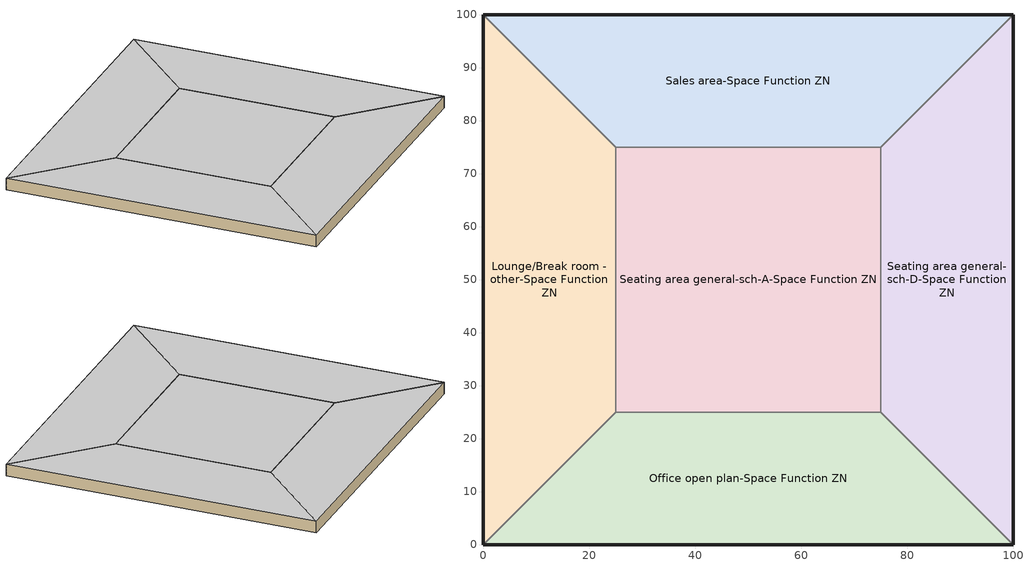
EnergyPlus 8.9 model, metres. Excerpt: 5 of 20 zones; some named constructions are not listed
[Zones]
Lounge/Break room - other-Space Function ZN
 floor ground (BTAP-Grnd-Floor-Mass:U-0.757): 0,0 0,100 25,75 25,25 z0
 wall ground (BTAP-Grnd-Wall-Mass:U-0.284): 0,100 0,0 z0:3.8
 wall to Sales area-Space Function ZN (BTAP-Int-Wall): 25,75 0,100 z0:3.8
 wall to Seating area general-sch-A-Space Function ZN (BTAP-Int-Wall): 25,25 25,75 z0:3.8
 wall to Office open plan-Space Function ZN (BTAP-Int-Wall): 0,0 25,25 z0:3.8
 ceiling to Seating area general-sch-H-Space Function ZN (BTAP-Int-Ceiling): 25,25 25,75 0,100 0,0 z3.8
Office open plan-Space Function ZN
 floor ground (BTAP-Grnd-Floor-Mass:U-0.757): 100,0 0,0 25,25 75,25 z0
 wall ground (BTAP-Grnd-Wall-Mass:U-0.284): 0,0 100,0 z0:3.8
 wall to Seating area general-sch-A-Space Function ZN (BTAP-Int-Wall): 75,25 25,25 z0:3.8
 wall to Seating area general-sch-D-Space Function ZN (BTAP-Int-Wall): 100,0 75,25 z0:3.8
 ceiling to Seating area general-sch-K-Space Function ZN (BTAP-Int-Ceiling): 75,25 25,25 0,0 100,0 z3.8
Sales area-Space Function ZN
 floor ground (BTAP-Grnd-Floor-Mass:U-0.757): 0,100 100,100 75,75 25,75 z0
 wall to Seating area general-sch-A-Space Function ZN (BTAP-Int-Wall): 25,75 75,75 z0:3.8
 wall ground (BTAP-Grnd-Wall-Mass:U-0.284): 100,100 0,100 z0:3.8
 wall to Seating area general-sch-D-Space Function ZN (BTAP-Int-Wall): 75,75 100,100 z0:3.8
 ceiling to Seating area general-sch-G-Space Function ZN (BTAP-Int-Ceiling): 25,75 75,75 100,100 0,100 z3.8
Seating area general-sch-A-Space Function ZN
 floor ground (BTAP-Grnd-Floor-Mass:U-0.757): 25,25 25,75 75,75 75,25 z0
 wall to Seating area general-sch-D-Space Function ZN (BTAP-Int-Wall): 75,25 75,75 z0:3.8
 ceiling to Seating area general-sch-B-Space Function ZN (BTAP-Int-Ceiling): 75,25 75,75 25,75 25,25 z3.8
Seating area general-sch-D-Space Function ZN
 floor ground (BTAP-Grnd-Floor-Mass:U-0.757): 100,100 100,0 75,25 75,75 z0
 wall ground (BTAP-Grnd-Wall-Mass:U-0.284): 100,0 100,100 z0:3.8
 ceiling to Seating area general-sch-I-Space Function ZN (BTAP-Int-Ceiling): 75,75 75,25 100,0 100,100 z3.8
[Material]
100mm Normalweight concrete floor 1: Roughness=MediumSmooth; Thickness {m}=0.1016; Conductivity {W/m-K}=2.31; Density {kg/m3}=2322; Specific Heat {J/kg-K}=832; Thermal Absorptance=0.9; Solar Absorptance=0.7; Visible Absorptance=0.7
[Material:NoMass]
Typical Carpet Pad: Roughness=Smooth; Thermal Resistance {m2-K/W}=0.21648; Thermal Absorptance=0.9; Solar Absorptance=0.7; Visible Absorptance=0.8
[Construction]
BTAP-Int-Ceiling: Typical Carpet Pad, 100mm Normalweight concrete floor 1
[ZoneHVAC:IdealLoadsAirSystem]
Name | Design Specification Outdoor Air Object
Zone HVAC Ideal Loads Air System 1 | Space Function Locker room-sch-J Ventilation
Zone HVAC Ideal Loads Air System 2 | Space Function Locker room-sch-K Ventilation
Zone HVAC Ideal Loads Air System 3 | Space Function Lounge/Break room - health care facility Ventilation
Zone HVAC Ideal Loads Air System 4 | Space Function Lounge/Break room - other Ventilation
Zone HVAC Ideal Loads Air System 5 | Space Function Office enclosed <= 25 m2 Ventilation
Zone HVAC Ideal Loads Air System 6 | Space Function Office enclosed > 25 m2 Ventilation
Zone HVAC Ideal Loads Air System 7 | Space Function Office open plan Ventilation
Zone HVAC Ideal Loads Air System 8 | Space Function Pharmacy area Ventilation
Zone HVAC Ideal Loads Air System 9 | Space Function Sales area Ventilation
Zone HVAC Ideal Loads Air System 10 | Space Function Seating area general-sch-A Ventilation
Zone HVAC Ideal Loads Air System 11 | Space Function Seating area general-sch-B Ventilation
Zone HVAC Ideal Loads Air System 12 | Space Function Seating area general-sch-C Ventilation
Zone HVAC Ideal Loads Air System 13 | Space Function Seating area general-sch-D Ventilation
Zone HVAC Ideal Loads Air System 14 | Space Function Seating area general-sch-E Ventilation
Zone HVAC Ideal Loads Air System 15 | Space Function Seating area general-sch-F Ventilation
Zone HVAC Ideal Loads Air System 16 | Space Function Seating area general-sch-G Ventilation
Zone HVAC Ideal Loads Air System 17 | Space Function Seating area general-sch-H Ventilation
Zone HVAC Ideal Loads Air System 18 | Space Function Seating area general-sch-I Ventilation
Zone HVAC Ideal Loads Air System 19 | Space Function Seating area general-sch-J Ventilation
Zone HVAC Ideal Loads Air System 20 | Space Function Seating area general-sch-K Ventilation
[DesignSpecification:OutdoorAir] Outdoor Air Method=Sum; Outdoor Air Flow per Person {m3/s-person}=0; Outdoor Air Flow per Zone {m3/s}=0; Outdoor Air Flow Air Changes per Hour {1/hr}=0
Name | Outdoor Air Flow per Zone Floor Area {m3/s-m2}
Space Function Locker room-sch-J Ventilation; Space Function Locker room-sch-K Ventilation; Space Function Lounge/Break room - health care facility Ventilation | 0.00127
Space Function Lounge/Break room - other Ventilation | 0.0009398
Space Function Office enclosed <= 25 m2 Ventilation; Space Function Office enclosed > 25 m2 Ventilation; Space Function Office open plan Ventilation | 0.00042164
Space Function Pharmacy area Ventilation | 0.00115011
Space Function Sales area Ventilation | 0.0011684
Space Function Seating area general-sch-A Ventilation; Space Function Seating area general-sch-B Ventilation; Space Function Seating area general-sch-C Ventilation; Space Function Seating area general-sch-D Ventilation; Space Function Seating area general-sch-E Ventilation; Space Function Seating area general-sch-F Ventilation; Space Function Seating area general-sch-G Ventilation; Space Function Seating area general-sch-H Ventilation; Space Function Seating area general-sch-I Ventilation; Space Function Seating area general-sch-J Ventilation; Space Function Seating area general-sch-K Ventilation | 0.00404876
[Schedule:Day:Interval]
NECB-C-Thermostat Setpoint-Cooling Sat Day; NECB-C-Thermostat Setpoint-Cooling Default: No, 07:00, 35, 21:00, 24, 24:00, 35
NECB-D-Thermostat Setpoint-Heating Sun|Hol Day; NECB-D-Thermostat Setpoint-Heating Sat Day; NECB-E-Thermostat Setpoint-Heating Sun|Hol Day: No, 24:00, 18
NECB-D-Thermostat Setpoint-Heating Default|Wkdy Day; NECB-D-Thermostat Setpoint-Heating Default: No, 07:00, 18, 08:00, 20, 23:00, 22, 24:00, 18
NECB-D-Thermostat Setpoint-Cooling Sun|Hol Day; NECB-D-Thermostat Setpoint-Cooling Sat Day; NECB-E-Thermostat Setpoint-Cooling Sun|Hol Day: No, 24:00, 35
NECB-D-Thermostat Setpoint-Cooling Default|Wkdy Day; NECB-D-Thermostat Setpoint-Cooling Default: No, 07:00, 35, 23:00, 24, 24:00, 35
NECB-E-Thermostat Setpoint-Heating Default|Wkdy Day; NECB-E-Thermostat Setpoint-Heating Default: No, 07:00, 18, 08:00, 20, 19:00, 22, 24:00, 18
NECB-E-Thermostat Setpoint-Heating Sat Day: No, 08:00, 18, 09:00, 20, 17:00, 22, 24:00, 18
NECB-E-Thermostat Setpoint-Cooling Default|Wkdy Day; NECB-E-Thermostat Setpoint-Cooling Default: No, 07:00, 35, 19:00, 24, 24:00, 35
NECB-E-Thermostat Setpoint-Cooling Sat Day: No, 08:00, 35, 17:00, 24, 24:00, 35
NECB-F-Thermostat Setpoint-Heating Sun|Hol Day; NECB-F-Thermostat Setpoint-Heating Default|Wkdy Day; NECB-F-Thermostat Setpoint-Heating Sat Day; NECB-F-Thermostat Setpoint-Heating Default; NECB-G-Thermostat Setpoint-Heating Sun|Hol Day; NECB-G-Thermostat Setpoint-Heating Default|Wkdy Day; NECB-G-Thermostat Setpoint-Heating Sat Day; NECB-G-Thermostat Setpoint-Heating Default; NECB-H-Thermostat Setpoint-Heating Sun|Hol Day; NECB-H-Thermostat Setpoint-Heating Default|Wkdy Day; NECB-H-Thermostat Setpoint-Heating Sat Day; NECB-H-Thermostat Setpoint-Heating Default: No, 01:00, 22, 07:00, 18, 08:00, 20, 24:00, 22
NECB-F-Thermostat Setpoint-Cooling Sun|Hol Day; NECB-F-Thermostat Setpoint-Cooling Default|Wkdy Day; NECB-F-Thermostat Setpoint-Cooling Sat Day; NECB-F-Thermostat Setpoint-Cooling Default; NECB-G-Thermostat Setpoint-Cooling Sun|Hol Day; NECB-G-Thermostat Setpoint-Cooling Default|Wkdy Day; NECB-G-Thermostat Setpoint-Cooling Sat Day; NECB-G-Thermostat Setpoint-Cooling Default; NECB-H-Thermostat Setpoint-Cooling Sun|Hol Day; NECB-H-Thermostat Setpoint-Cooling Default|Wkdy Day; NECB-H-Thermostat Setpoint-Cooling Sat Day; NECB-H-Thermostat Setpoint-Cooling Default: No, 24:00, 24
NECB-I-Thermostat Setpoint-Heating Sun|Hol Day: No, 07:00, 18, 08:00, 20, 14:00, 22, 24:00, 18
NECB-I-Thermostat Setpoint-Heating Default|Wkdy Day; NECB-I-Thermostat Setpoint-Heating Default: No, 14:00, 18, 15:00, 20, 24:00, 22
NECB-I-Thermostat Setpoint-Heating Sat Day: No, 10:00, 18, 11:00, 20, 24:00, 22
NECB-I-Thermostat Setpoint-Cooling Sun|Hol Day: No, 07:00, 35, 14:00, 24, 24:00, 35
NECB-I-Thermostat Setpoint-Cooling Default|Wkdy Day; NECB-I-Thermostat Setpoint-Cooling Default: No, 14:00, 35, 24:00, 24
NECB-I-Thermostat Setpoint-Cooling Sat Day: No, 10:00, 35, 24:00, 24
